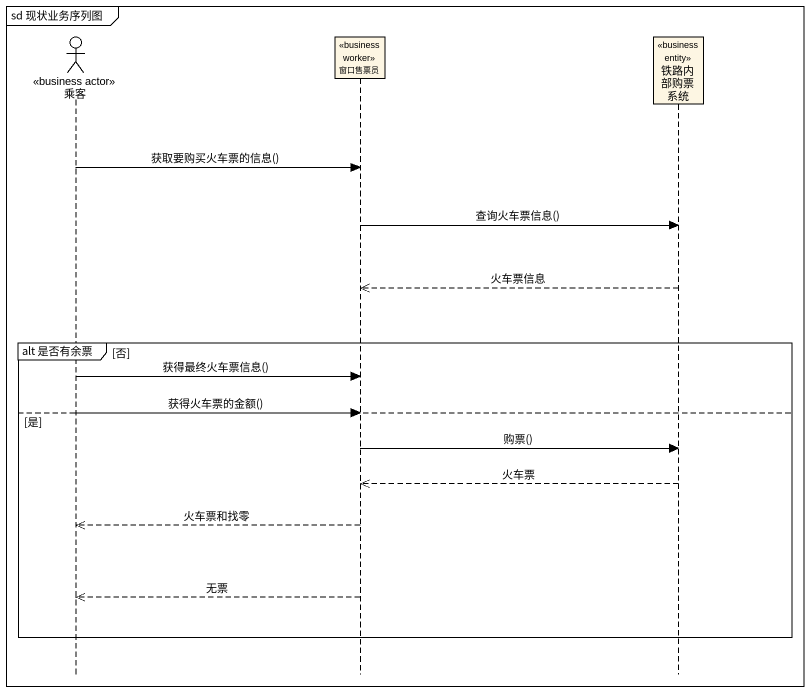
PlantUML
@startuml
mainframe sd 现状业务序列图
hide footbox
actor 乘客 <<business actor>>
participant 窗口售票员 <<business worker>>
participant 铁路内部购票系统 <<business entity>>

乘客 -> 窗口售票员 : 获取要购买火车票的信息()
窗口售票员 -> 铁路内部购票系统 : 查询火车票信息()
铁路内部购票系统 -->> 窗口售票员 : 火车票信息
group alt 是否有余票 [否]
  乘客 -> 窗口售票员 : 获得最终火车票信息()
else 是
  乘客 -> 窗口售票员 : 获得火车票的金额()
  窗口售票员 -> 铁路内部购票系统 : 购票()
  铁路内部购票系统 -->> 窗口售票员 : 火车票
  窗口售票员 -->> 乘客 : 火车票和找零
  窗口售票员 -->> 乘客 : 无票
end
@enduml
